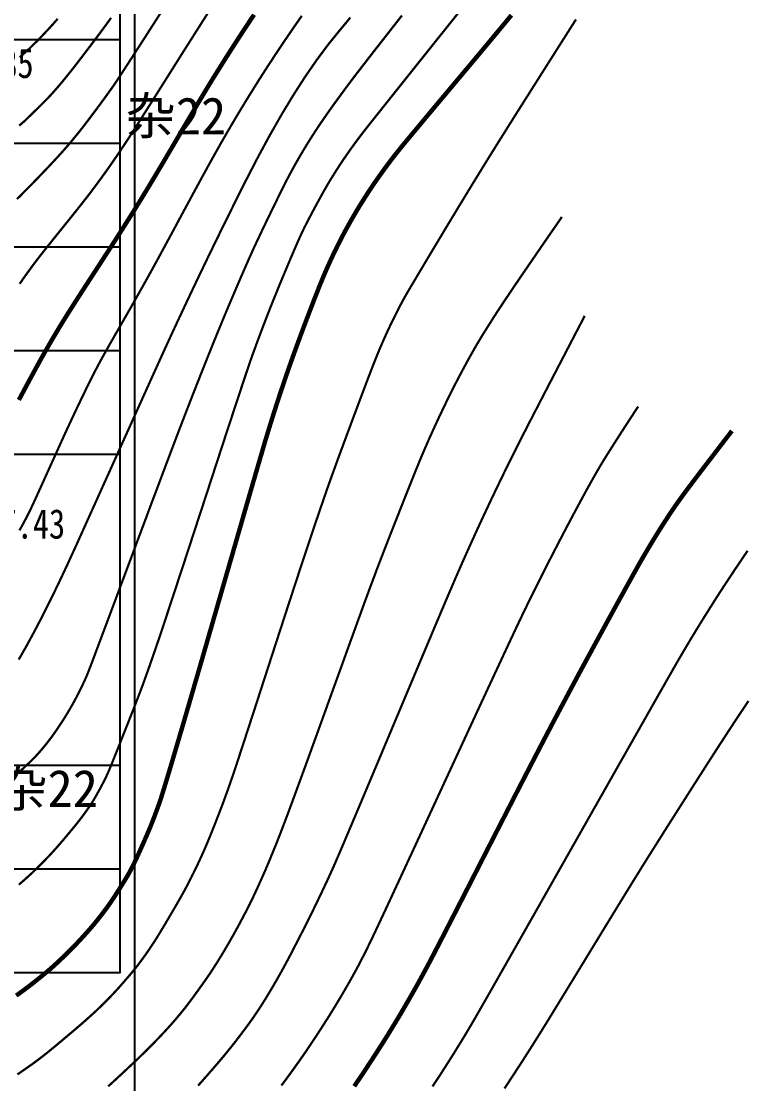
# Model space of a CAD drawing. Extents: x 36524600 to 36525730, y 2746759 to 2747713.
# Drawn here: x 36525143.42 to 36525167.87, y 2747260.48 to 2747296.35 of the extents above; entities that cross this region are included whole.
import ezdxf
from ezdxf.enums import TextEntityAlignment as Align

# ---------------------------------------------------------------- set-up
doc = ezdxf.new("R2010")
doc.units = 0
doc.header["$LTSCALE"] = 1000
doc.header["$MEASUREMENT"] = 0
for name, color, linetype in [('DGX', 251, 'Continuous'), ('DMTZ', 3, 'Continuous'), ('GCD', 252, 'Continuous'), ('PUB_TAB', 7, 'Continuous'), ('ZBTZ', 3, 'Continuous')]:
    doc.layers.add(name, color=color, linetype=linetype)
doc.styles.add('宋体', font='')
doc.styles.add('正等线体', font='宋体.shx', dxfattribs={"bigfont": '@@gbcbig.shx'})
doc.styles.get('宋体').set_extended_font_data('SimSun')
doc.linetypes.add('10421', pattern='A,2,[150,AAA.SHX,S=0.5,R=0,X=0,Y=0.5],1e-11', length=2)
doc.linetypes.add('1161', pattern='A,0,[149,AAA.SHX,S=0.15,R=0,X=0,Y=0],-1.6', length=1.6)

# ---------------------------------------------------------------- blocks, each defined once
blk = doc.blocks.new('gc200')
h = blk.add_hatch(color=256)
edge = h.paths.add_edge_path()
edge.add_arc((0, 0), 0.25, 0, 360)
blk.add_circle((0, 0), 0.25)
blk = doc.blocks.new('dxt')
at = {"color": 253, "elevation": 205.975}
blk.add_lwpolyline([(36524871.752, 2747471.477), (36525147.251, 2747471.477), (36525147.251, 2747245.683), (36524871.752, 2747245.683)], close=True, dxfattribs=at)
at = {"layer": 'DGX', "color": 253, "linetype": 'Continuous', "flags": 128}
for points, const_width in [([(36525159.729, 2747260.318), (36525159.835, 2747260.478), (36525159.94, 2747260.638), (36525160.045, 2747260.798), (36525160.15, 2747260.959), (36525160.255, 2747261.12), (36525160.359, 2747261.281), (36525160.462, 2747261.443), (36525160.565, 2747261.605), (36525160.668, 2747261.767), (36525160.77, 2747261.929), (36525160.872, 2747262.092), (36525160.974, 2747262.255), (36525161.088, 2747262.439), (36525161.227, 2747262.664), (36525161.391, 2747262.932), (36525161.58, 2747263.241), (36525161.795, 2747263.592), (36525162.035, 2747263.985), (36525162.3, 2747264.419), (36525162.59, 2747264.896), (36525162.882, 2747265.374), (36525163.152, 2747265.817), (36525163.4, 2747266.223), (36525163.626, 2747266.592), (36525163.83, 2747266.925), (36525164.012, 2747267.221), (36525164.173, 2747267.481), (36525164.311, 2747267.705), (36525164.447, 2747267.922), (36525164.599, 2747268.166), (36525164.768, 2747268.434), (36525164.953, 2747268.728), (36525165.154, 2747269.047), (36525165.372, 2747269.391), (36525165.607, 2747269.761), (36525165.858, 2747270.156), (36525166.109, 2747270.55), (36525166.345, 2747270.919), (36525166.564, 2747271.263), (36525166.768, 2747271.58), (36525166.956, 2747271.872), (36525167.129, 2747272.138), (36525167.285, 2747272.379), (36525167.425, 2747272.593), (36525167.558, 2747272.795), (36525167.691, 2747272.996), (36525167.825, 2747273.198), (36525167.959, 2747273.399)], 0.075), ([(36525167.932, 2747278.472), (36525167.86, 2747278.366), (36525167.787, 2747278.26), (36525167.715, 2747278.153), (36525167.644, 2747278.047), (36525167.572, 2747277.94), (36525167.501, 2747277.834), (36525167.43, 2747277.727), (36525167.359, 2747277.62), (36525167.288, 2747277.513), (36525167.217, 2747277.406), (36525167.147, 2747277.298), (36525167.077, 2747277.191), (36525167.007, 2747277.083), (36525166.938, 2747276.975), (36525166.868, 2747276.867), (36525166.799, 2747276.759), (36525166.731, 2747276.65), (36525166.662, 2747276.542), (36525166.594, 2747276.433), (36525166.526, 2747276.324), (36525166.458, 2747276.216), (36525166.39, 2747276.106), (36525166.323, 2747275.997), (36525166.256, 2747275.888), (36525166.189, 2747275.778), (36525166.122, 2747275.668), (36525166.056, 2747275.559), (36525165.99, 2747275.449), (36525165.924, 2747275.338), (36525165.858, 2747275.228), (36525165.793, 2747275.118), (36525165.728, 2747275.007), (36525165.663, 2747274.896), (36525165.598, 2747274.785), (36525165.534, 2747274.674), (36525165.425, 2747274.483), (36525165.225, 2747274.132), (36525164.934, 2747273.621), (36525164.554, 2747272.949), (36525164.083, 2747272.118), (36525163.521, 2747271.127), (36525162.869, 2747269.975), (36525162.127, 2747268.664), (36525161.383, 2747267.35), (36525160.727, 2747266.193), (36525160.159, 2747265.191), (36525159.679, 2747264.345), (36525159.287, 2747263.654), (36525158.982, 2747263.12), (36525158.765, 2747262.742), (36525158.636, 2747262.519), (36525158.551, 2747262.374), (36525158.465, 2747262.23), (36525158.379, 2747262.086), (36525158.292, 2747261.943), (36525158.204, 2747261.799), (36525158.116, 2747261.657), (36525158.028, 2747261.514), (36525157.938, 2747261.372), (36525157.851, 2747261.234), (36525157.77, 2747261.106), (36525157.694, 2747260.987), (36525157.623, 2747260.876), (36525157.558, 2747260.775), (36525157.498, 2747260.682), (36525157.443, 2747260.599), (36525157.394, 2747260.525), (36525157.348, 2747260.455), (36525157.301, 2747260.385)], 0.075), ([(36525154.66, 2747260.391), (36525154.747, 2747260.518), (36525154.836, 2747260.651), (36525154.929, 2747260.79), (36525155.025, 2747260.934), (36525155.124, 2747261.084), (36525155.225, 2747261.239), (36525155.327, 2747261.395), (36525155.426, 2747261.548), (36525155.522, 2747261.698), (36525155.616, 2747261.845), (36525155.706, 2747261.988), (36525155.794, 2747262.129), (36525155.879, 2747262.267), (36525155.961, 2747262.401), (36525156.042, 2747262.534), (36525156.122, 2747262.667), (36525156.202, 2747262.801), (36525156.281, 2747262.935), (36525156.359, 2747263.069), (36525156.437, 2747263.204), (36525156.515, 2747263.338), (36525156.592, 2747263.473), (36525156.669, 2747263.609), (36525156.745, 2747263.744), (36525156.821, 2747263.88), (36525156.896, 2747264.017), (36525156.97, 2747264.153), (36525157.044, 2747264.29), (36525157.118, 2747264.427), (36525157.191, 2747264.564), (36525157.281, 2747264.736), (36525157.407, 2747264.978), (36525157.568, 2747265.289), (36525157.763, 2747265.669), (36525157.994, 2747266.118), (36525158.26, 2747266.637), (36525158.561, 2747267.225), (36525158.897, 2747267.883), (36525159.239, 2747268.552), (36525159.558, 2747269.175), (36525159.854, 2747269.751), (36525160.126, 2747270.282), (36525160.375, 2747270.766), (36525160.601, 2747271.203), (36525160.804, 2747271.595), (36525160.983, 2747271.94), (36525161.151, 2747272.262), (36525161.319, 2747272.583), (36525161.488, 2747272.904), (36525161.658, 2747273.225), (36525161.829, 2747273.546), (36525162, 2747273.866), (36525162.171, 2747274.186), (36525162.343, 2747274.506), (36525162.514, 2747274.822), (36525162.682, 2747275.131), (36525162.846, 2747275.433), (36525163.007, 2747275.729), (36525163.165, 2747276.018), (36525163.319, 2747276.299), (36525163.47, 2747276.575), (36525163.618, 2747276.843), (36525163.757, 2747277.095), (36525163.881, 2747277.32), (36525163.991, 2747277.518), (36525164.086, 2747277.69), (36525164.167, 2747277.836), (36525164.233, 2747277.954), (36525164.285, 2747278.047), (36525164.323, 2747278.112), (36525164.355, 2747278.168), (36525164.391, 2747278.23), (36525164.431, 2747278.299), (36525164.475, 2747278.374), (36525164.523, 2747278.455), (36525164.575, 2747278.543), (36525164.632, 2747278.637), (36525164.692, 2747278.738), (36525164.754, 2747278.841), (36525164.817, 2747278.945), (36525164.881, 2747279.048), (36525164.944, 2747279.15), (36525165.009, 2747279.253), (36525165.074, 2747279.355), (36525165.139, 2747279.457), (36525165.205, 2747279.558), (36525165.271, 2747279.659), (36525165.338, 2747279.76), (36525165.406, 2747279.86), (36525165.474, 2747279.96), (36525165.543, 2747280.059), (36525165.613, 2747280.158), (36525165.683, 2747280.256), (36525165.754, 2747280.354), (36525165.842, 2747280.473), (36525165.964, 2747280.636), (36525166.119, 2747280.842), (36525166.308, 2747281.091), (36525166.531, 2747281.383), (36525166.788, 2747281.718), (36525167.078, 2747282.097), (36525167.402, 2747282.518)], 0.15), ([(36525164.239, 2747283.342), (36525164.01, 2747282.991), (36525163.801, 2747282.67), (36525163.614, 2747282.379), (36525163.447, 2747282.118), (36525163.3, 2747281.887), (36525163.174, 2747281.687), (36525163.069, 2747281.516), (36525162.984, 2747281.376), (36525162.908, 2747281.247), (36525162.828, 2747281.109), (36525162.745, 2747280.963), (36525162.658, 2747280.809), (36525162.567, 2747280.646), (36525162.473, 2747280.475), (36525162.375, 2747280.296), (36525162.274, 2747280.108), (36525162.169, 2747279.912), (36525162.06, 2747279.708), (36525161.947, 2747279.496), (36525161.831, 2747279.275), (36525161.711, 2747279.046), (36525161.587, 2747278.808), (36525161.46, 2747278.562), (36525161.329, 2747278.308), (36525161.196, 2747278.05), (36525161.065, 2747277.791), (36525160.934, 2747277.531), (36525160.804, 2747277.271), (36525160.675, 2747277.011), (36525160.547, 2747276.75), (36525160.42, 2747276.488), (36525160.294, 2747276.227), (36525160.143, 2747275.908), (36525159.939, 2747275.474), (36525159.684, 2747274.927), (36525159.376, 2747274.265), (36525159.016, 2747273.49), (36525158.604, 2747272.6), (36525158.14, 2747271.596), (36525157.623, 2747270.478), (36525157.111, 2747269.368), (36525156.658, 2747268.388), (36525156.264, 2747267.538), (36525155.93, 2747266.817), (36525155.656, 2747266.227), (36525155.44, 2747265.766), (36525155.285, 2747265.436), (36525155.188, 2747265.235), (36525155.124, 2747265.104), (36525155.063, 2747264.981), (36525155.006, 2747264.867), (36525154.953, 2747264.762), (36525154.903, 2747264.665), (36525154.858, 2747264.577), (36525154.817, 2747264.497), (36525154.779, 2747264.426), (36525154.743, 2747264.36), (36525154.707, 2747264.293), (36525154.671, 2747264.227), (36525154.634, 2747264.161), (36525154.598, 2747264.094), (36525154.561, 2747264.028), (36525154.524, 2747263.963), (36525154.487, 2747263.897), (36525154.449, 2747263.831), (36525154.412, 2747263.766), (36525154.374, 2747263.7), (36525154.336, 2747263.635), (36525154.298, 2747263.569), (36525154.26, 2747263.504), (36525154.221, 2747263.439), (36525154.183, 2747263.374), (36525154.144, 2747263.309), (36525154.105, 2747263.244), (36525154.066, 2747263.179), (36525154.027, 2747263.115), (36525153.988, 2747263.05), (36525153.948, 2747262.986), (36525153.909, 2747262.921), (36525153.869, 2747262.857), (36525153.827, 2747262.789), (36525153.779, 2747262.712), (36525153.726, 2747262.628), (36525153.667, 2747262.537), (36525153.603, 2747262.437), (36525153.534, 2747262.329), (36525153.459, 2747262.214), (36525153.378, 2747262.09), (36525153.295, 2747261.963), (36525153.211, 2747261.837), (36525153.126, 2747261.711), (36525153.041, 2747261.585), (36525152.955, 2747261.46), (36525152.868, 2747261.335), (36525152.781, 2747261.211), (36525152.693, 2747261.087), (36525152.607, 2747260.967), (36525152.527, 2747260.856), (36525152.451, 2747260.752), (36525152.381, 2747260.656), (36525152.317, 2747260.569), (36525152.257, 2747260.489), (36525152.202, 2747260.417)], 0.075), ([(36525149.391, 2747260.414), (36525149.46, 2747260.49), (36525149.53, 2747260.568), (36525149.602, 2747260.65), (36525149.677, 2747260.735), (36525149.754, 2747260.823), (36525149.834, 2747260.915), (36525149.916, 2747261.01), (36525150.001, 2747261.109), (36525150.089, 2747261.211), (36525150.177, 2747261.315), (36525150.265, 2747261.42), (36525150.352, 2747261.525), (36525150.438, 2747261.632), (36525150.523, 2747261.738), (36525150.608, 2747261.845), (36525150.692, 2747261.953), (36525150.775, 2747262.062), (36525150.855, 2747262.167), (36525150.929, 2747262.266), (36525150.998, 2747262.358), (36525151.061, 2747262.444), (36525151.119, 2747262.523), (36525151.171, 2747262.596), (36525151.218, 2747262.662), (36525151.26, 2747262.722), (36525151.298, 2747262.778), (36525151.336, 2747262.835), (36525151.374, 2747262.892), (36525151.412, 2747262.948), (36525151.45, 2747263.005), (36525151.487, 2747263.063), (36525151.525, 2747263.12), (36525151.562, 2747263.177), (36525151.6, 2747263.239), (36525151.643, 2747263.307), (36525151.69, 2747263.384), (36525151.741, 2747263.468), (36525151.796, 2747263.559), (36525151.855, 2747263.658), (36525151.918, 2747263.765), (36525151.984, 2747263.879), (36525152.054, 2747264), (36525152.125, 2747264.125), (36525152.197, 2747264.254), (36525152.271, 2747264.388), (36525152.346, 2747264.527), (36525152.423, 2747264.67), (36525152.501, 2747264.818), (36525152.58, 2747264.97), (36525152.658, 2747265.122), (36525152.733, 2747265.268), (36525152.805, 2747265.408), (36525152.874, 2747265.542), (36525152.939, 2747265.671), (36525153.001, 2747265.794), (36525153.06, 2747265.911), (36525153.116, 2747266.022), (36525153.17, 2747266.131), (36525153.224, 2747266.24), (36525153.277, 2747266.348), (36525153.33, 2747266.457), (36525153.383, 2747266.566), (36525153.436, 2747266.676), (36525153.488, 2747266.785), (36525153.541, 2747266.894), (36525153.592, 2747267.004), (36525153.644, 2747267.114), (36525153.695, 2747267.223), (36525153.747, 2747267.333), (36525153.797, 2747267.443), (36525153.848, 2747267.553), (36525153.898, 2747267.664), (36525153.948, 2747267.774), (36525154.022, 2747267.942), (36525154.144, 2747268.225), (36525154.314, 2747268.624), (36525154.531, 2747269.137), (36525154.797, 2747269.766), (36525155.11, 2747270.51), (36525155.471, 2747271.369), (36525155.88, 2747272.343), (36525156.292, 2747273.324), (36525156.661, 2747274.202), (36525156.987, 2747274.977), (36525157.271, 2747275.65), (36525157.511, 2747276.221), (36525157.709, 2747276.688), (36525157.864, 2747277.053), (36525157.977, 2747277.316), (36525158.068, 2747277.527), (36525158.16, 2747277.738), (36525158.252, 2747277.949), (36525158.345, 2747278.159), (36525158.439, 2747278.37), (36525158.533, 2747278.58), (36525158.628, 2747278.789), (36525158.723, 2747278.999), (36525158.818, 2747279.208), (36525158.915, 2747279.417), (36525159.011, 2747279.626), (36525159.109, 2747279.834), (36525159.207, 2747280.043), (36525159.305, 2747280.251), (36525159.404, 2747280.458), (36525159.504, 2747280.666), (36525159.604, 2747280.873), (36525159.704, 2747281.08), (36525159.806, 2747281.287), (36525159.907, 2747281.493), (36525160.01, 2747281.699), (36525160.112, 2747281.905), (36525160.216, 2747282.111), (36525160.319, 2747282.316), (36525160.444, 2747282.559), (36525160.608, 2747282.879), (36525160.813, 2747283.276), (36525161.057, 2747283.748), (36525161.342, 2747284.298), (36525161.667, 2747284.923), (36525162.032, 2747285.626), (36525162.437, 2747286.404)], 0.075), ([(36525161.666, 2747289.744), (36525161.258, 2747289.153), (36525160.888, 2747288.615), (36525160.557, 2747288.132), (36525160.264, 2747287.704), (36525160.01, 2747287.329), (36525159.795, 2747287.009), (36525159.618, 2747286.743), (36525159.48, 2747286.532), (36525159.365, 2747286.353), (36525159.258, 2747286.185), (36525159.159, 2747286.029), (36525159.068, 2747285.884), (36525158.985, 2747285.75), (36525158.91, 2747285.627), (36525158.843, 2747285.515), (36525158.784, 2747285.415), (36525158.729, 2747285.32), (36525158.675, 2747285.224), (36525158.621, 2747285.129), (36525158.567, 2747285.033), (36525158.514, 2747284.937), (36525158.461, 2747284.841), (36525158.409, 2747284.745), (36525158.357, 2747284.648), (36525158.305, 2747284.552), (36525158.254, 2747284.455), (36525158.202, 2747284.358), (36525158.152, 2747284.26), (36525158.101, 2747284.163), (36525158.051, 2747284.065), (36525158.002, 2747283.967), (36525157.952, 2747283.869), (36525157.903, 2747283.771), (36525157.854, 2747283.673), (36525157.806, 2747283.574), (36525157.757, 2747283.476), (36525157.71, 2747283.377), (36525157.662, 2747283.278), (36525157.615, 2747283.179), (36525157.567, 2747283.08), (36525157.521, 2747282.981), (36525157.474, 2747282.881), (36525157.428, 2747282.782), (36525157.382, 2747282.682), (36525157.337, 2747282.582), (36525157.291, 2747282.482), (36525157.246, 2747282.382), (36525157.201, 2747282.282), (36525157.157, 2747282.182), (36525157.113, 2747282.081), (36525157.069, 2747281.98), (36525157.026, 2747281.88), (36525156.982, 2747281.779), (36525156.939, 2747281.678), (36525156.897, 2747281.577), (36525156.854, 2747281.475), (36525156.807, 2747281.359), (36525156.747, 2747281.213), (36525156.677, 2747281.038), (36525156.595, 2747280.833), (36525156.501, 2747280.599), (36525156.396, 2747280.335), (36525156.28, 2747280.041), (36525156.153, 2747279.718), (36525156.024, 2747279.392), (36525155.906, 2747279.092), (36525155.799, 2747278.817), (36525155.701, 2747278.567), (36525155.614, 2747278.342), (36525155.537, 2747278.143), (36525155.471, 2747277.969), (36525155.414, 2747277.82), (36525155.363, 2747277.683), (36525155.312, 2747277.547), (36525155.261, 2747277.41), (36525155.21, 2747277.273), (36525155.159, 2747277.137), (36525155.109, 2747277), (36525155.059, 2747276.863), (36525155.008, 2747276.726), (36525154.943, 2747276.547), (36525154.847, 2747276.281), (36525154.72, 2747275.93), (36525154.562, 2747275.494), (36525154.373, 2747274.972), (36525154.154, 2747274.364), (36525153.903, 2747273.671), (36525153.622, 2747272.892), (36525153.339, 2747272.108), (36525153.083, 2747271.401), (36525152.853, 2747270.771), (36525152.65, 2747270.218), (36525152.474, 2747269.741), (36525152.324, 2747269.34), (36525152.201, 2747269.017), (36525152.105, 2747268.77), (36525152.024, 2747268.566), (36525151.946, 2747268.374), (36525151.871, 2747268.192), (36525151.801, 2747268.02), (36525151.733, 2747267.86), (36525151.67, 2747267.71), (36525151.609, 2747267.57), (36525151.552, 2747267.442), (36525151.499, 2747267.323), (36525151.448, 2747267.211), (36525151.401, 2747267.107), (36525151.357, 2747267.012), (36525151.317, 2747266.924), (36525151.279, 2747266.843), (36525151.245, 2747266.771), (36525151.213, 2747266.706), (36525151.184, 2747266.646), (36525151.154, 2747266.585), (36525151.124, 2747266.525), (36525151.093, 2747266.465), (36525151.063, 2747266.404), (36525151.032, 2747266.344), (36525151.002, 2747266.284), (36525150.971, 2747266.224), (36525150.94, 2747266.164), (36525150.908, 2747266.104), (36525150.877, 2747266.045), (36525150.845, 2747265.985), (36525150.814, 2747265.925), (36525150.782, 2747265.866), (36525150.75, 2747265.807), (36525150.717, 2747265.747), (36525150.685, 2747265.688), (36525150.652, 2747265.629), (36525150.62, 2747265.57), (36525150.587, 2747265.511), (36525150.554, 2747265.452), (36525150.52, 2747265.393), (36525150.487, 2747265.335), (36525150.453, 2747265.276), (36525150.42, 2747265.218), (36525150.386, 2747265.159), (36525150.352, 2747265.101), (36525150.317, 2747265.042), (36525150.283, 2747264.984), (36525150.248, 2747264.926), (36525150.213, 2747264.867), (36525150.178, 2747264.809), (36525150.143, 2747264.751), (36525150.107, 2747264.693), (36525150.071, 2747264.635), (36525150.036, 2747264.577), (36525150, 2747264.52), (36525149.963, 2747264.463), (36525149.927, 2747264.405), (36525149.89, 2747264.348), (36525149.851, 2747264.288), (36525149.807, 2747264.221), (36525149.757, 2747264.148), (36525149.702, 2747264.068), (36525149.641, 2747263.981), (36525149.575, 2747263.887), (36525149.504, 2747263.787), (36525149.428, 2747263.681), (36525149.351, 2747263.574), (36525149.279, 2747263.475), (36525149.212, 2747263.382), (36525149.149, 2747263.297), (36525149.09, 2747263.219), (36525149.037, 2747263.148), (36525148.987, 2747263.084), (36525148.943, 2747263.027), (36525148.9, 2747262.974), (36525148.857, 2747262.921), (36525148.814, 2747262.869), (36525148.771, 2747262.816), (36525148.728, 2747262.764), (36525148.684, 2747262.712), (36525148.64, 2747262.66), (36525148.596, 2747262.608), (36525148.549, 2747262.553), (36525148.496, 2747262.493), (36525148.436, 2747262.427), (36525148.371, 2747262.354), (36525148.299, 2747262.276), (36525148.221, 2747262.192), (36525148.137, 2747262.102), (36525148.047, 2747262.007), (36525147.95, 2747261.906), (36525147.847, 2747261.8), (36525147.738, 2747261.69), (36525147.622, 2747261.574), (36525147.499, 2747261.455), (36525147.37, 2747261.33), (36525147.234, 2747261.201), (36525147.092, 2747261.068), (36525146.953, 2747260.937), (36525146.825, 2747260.818), (36525146.708, 2747260.71), (36525146.604, 2747260.613), (36525146.511, 2747260.527), (36525146.429, 2747260.452), (36525146.359, 2747260.389)], 0.075), ([(36525143.254, 2747263.452), (36525143.368, 2747263.533), (36525143.48, 2747263.615), (36525143.591, 2747263.697), (36525143.7, 2747263.78), (36525143.807, 2747263.863), (36525143.912, 2747263.946), (36525144.013, 2747264.028), (36525144.108, 2747264.104), (36525144.195, 2747264.176), (36525144.275, 2747264.242), (36525144.349, 2747264.304), (36525144.416, 2747264.362), (36525144.475, 2747264.414), (36525144.528, 2747264.462), (36525144.579, 2747264.508), (36525144.63, 2747264.555), (36525144.683, 2747264.605), (36525144.737, 2747264.656), (36525144.793, 2747264.709), (36525144.85, 2747264.764), (36525144.909, 2747264.82), (36525144.968, 2747264.878), (36525145.029, 2747264.938), (36525145.091, 2747265), (36525145.154, 2747265.063), (36525145.217, 2747265.128), (36525145.281, 2747265.195), (36525145.346, 2747265.264), (36525145.412, 2747265.335), (36525145.478, 2747265.407), (36525145.544, 2747265.479), (36525145.606, 2747265.548), (36525145.666, 2747265.615), (36525145.722, 2747265.679), (36525145.776, 2747265.741), (36525145.826, 2747265.8), (36525145.874, 2747265.857), (36525145.918, 2747265.911), (36525145.962, 2747265.964), (36525146.006, 2747266.019), (36525146.05, 2747266.076), (36525146.096, 2747266.134), (36525146.142, 2747266.193), (36525146.188, 2747266.254), (36525146.236, 2747266.317), (36525146.283, 2747266.381), (36525146.333, 2747266.448), (36525146.384, 2747266.52), (36525146.437, 2747266.596), (36525146.493, 2747266.678), (36525146.55, 2747266.764), (36525146.609, 2747266.854), (36525146.671, 2747266.95), (36525146.734, 2747267.05), (36525146.796, 2747267.148), (36525146.851, 2747267.238), (36525146.902, 2747267.32), (36525146.946, 2747267.393), (36525146.985, 2747267.458), (36525147.019, 2747267.514), (36525147.046, 2747267.562), (36525147.068, 2747267.602), (36525147.088, 2747267.638), (36525147.107, 2747267.673), (36525147.125, 2747267.709), (36525147.144, 2747267.745), (36525147.163, 2747267.781), (36525147.181, 2747267.817), (36525147.199, 2747267.853), (36525147.218, 2747267.889), (36525147.237, 2747267.929), (36525147.26, 2747267.976), (36525147.286, 2747268.032), (36525147.316, 2747268.095), (36525147.349, 2747268.167), (36525147.385, 2747268.246), (36525147.424, 2747268.332), (36525147.466, 2747268.427), (36525147.509, 2747268.524), (36525147.551, 2747268.616), (36525147.59, 2747268.705), (36525147.627, 2747268.791), (36525147.663, 2747268.872), (36525147.696, 2747268.95), (36525147.728, 2747269.024), (36525147.757, 2747269.094), (36525147.788, 2747269.167), (36525147.82, 2747269.248), (36525147.856, 2747269.339), (36525147.894, 2747269.438), (36525147.935, 2747269.546), (36525147.979, 2747269.663), (36525148.025, 2747269.789), (36525148.074, 2747269.924), (36525148.147, 2747270.142), (36525148.263, 2747270.517), (36525148.424, 2747271.049), (36525148.628, 2747271.737), (36525148.877, 2747272.583), (36525149.169, 2747273.586), (36525149.506, 2747274.746), (36525149.886, 2747276.063), (36525150.266, 2747277.38), (36525150.602, 2747278.541), (36525150.892, 2747279.547), (36525151.138, 2747280.397), (36525151.339, 2747281.09), (36525151.496, 2747281.628), (36525151.607, 2747282.011), (36525151.674, 2747282.237), (36525151.719, 2747282.385), (36525151.764, 2747282.533), (36525151.809, 2747282.681), (36525151.855, 2747282.829), (36525151.901, 2747282.977), (36525151.948, 2747283.124), (36525151.995, 2747283.272), (36525152.042, 2747283.419), (36525152.09, 2747283.566), (36525152.138, 2747283.714), (36525152.187, 2747283.861), (36525152.236, 2747284.007), (36525152.285, 2747284.154), (36525152.335, 2747284.301), (36525152.386, 2747284.447), (36525152.436, 2747284.593), (36525152.487, 2747284.739), (36525152.539, 2747284.885), (36525152.591, 2747285.031), (36525152.643, 2747285.177), (36525152.696, 2747285.323), (36525152.749, 2747285.468), (36525152.802, 2747285.613), (36525152.856, 2747285.758), (36525152.909, 2747285.902), (36525152.962, 2747286.041), (36525153.013, 2747286.177), (36525153.062, 2747286.309), (36525153.111, 2747286.437), (36525153.158, 2747286.562), (36525153.205, 2747286.683), (36525153.25, 2747286.8), (36525153.293, 2747286.913), (36525153.336, 2747287.023), (36525153.378, 2747287.129), (36525153.418, 2747287.231), (36525153.457, 2747287.33), (36525153.495, 2747287.425), (36525153.532, 2747287.517), (36525153.568, 2747287.605), (36525153.604, 2747287.69), (36525153.64, 2747287.776), (36525153.676, 2747287.862), (36525153.713, 2747287.947), (36525153.75, 2747288.032), (36525153.788, 2747288.117), (36525153.826, 2747288.202), (36525153.865, 2747288.286), (36525153.904, 2747288.371), (36525153.943, 2747288.455), (36525153.983, 2747288.539), (36525154.024, 2747288.622), (36525154.065, 2747288.706), (36525154.106, 2747288.789), (36525154.148, 2747288.872), (36525154.19, 2747288.955), (36525154.233, 2747289.037), (36525154.276, 2747289.12), (36525154.319, 2747289.202), (36525154.363, 2747289.283), (36525154.408, 2747289.365), (36525154.452, 2747289.446), (36525154.498, 2747289.528), (36525154.543, 2747289.609), (36525154.589, 2747289.689), (36525154.636, 2747289.77), (36525154.683, 2747289.85), (36525154.73, 2747289.93), (36525154.778, 2747290.01), (36525154.826, 2747290.089), (36525154.875, 2747290.168), (36525154.924, 2747290.247), (36525154.973, 2747290.326), (36525155.023, 2747290.404), (36525155.074, 2747290.483), (36525155.124, 2747290.561), (36525155.175, 2747290.638), (36525155.227, 2747290.716), (36525155.278, 2747290.793), (36525155.33, 2747290.87), (36525155.383, 2747290.946), (36525155.436, 2747291.023), (36525155.489, 2747291.099), (36525155.543, 2747291.175), (36525155.597, 2747291.25), (36525155.652, 2747291.326), (36525155.706, 2747291.401), (36525155.762, 2747291.476), (36525155.817, 2747291.55), (36525155.873, 2747291.624), (36525155.93, 2747291.698), (36525155.986, 2747291.772), (36525156.043, 2747291.845), (36525156.101, 2747291.918), (36525156.159, 2747291.991), (36525156.217, 2747292.064), (36525156.298, 2747292.163), (36525156.424, 2747292.316), (36525156.596, 2747292.522), (36525156.813, 2747292.783), (36525157.075, 2747293.096), (36525157.382, 2747293.464), (36525157.735, 2747293.885), (36525158.133, 2747294.36), (36525158.535, 2747294.839), (36525158.898, 2747295.273), (36525159.222, 2747295.662), (36525159.507, 2747296.005), (36525159.754, 2747296.303), (36525159.962, 2747296.555)], 0.15), ([(36525143.295, 2747260.791), (36525143.4, 2747260.863), (36525143.499, 2747260.931), (36525143.591, 2747260.995), (36525143.676, 2747261.054), (36525143.753, 2747261.109), (36525143.824, 2747261.159), (36525143.887, 2747261.206), (36525143.943, 2747261.248), (36525143.996, 2747261.287), (36525144.049, 2747261.328), (36525144.101, 2747261.368), (36525144.153, 2747261.408), (36525144.205, 2747261.449), (36525144.257, 2747261.49), (36525144.309, 2747261.531), (36525144.36, 2747261.573), (36525144.418, 2747261.62), (36525144.488, 2747261.677), (36525144.571, 2747261.746), (36525144.666, 2747261.825), (36525144.774, 2747261.915), (36525144.894, 2747262.016), (36525145.026, 2747262.128), (36525145.171, 2747262.25), (36525145.319, 2747262.376), (36525145.46, 2747262.497), (36525145.593, 2747262.614), (36525145.719, 2747262.727), (36525145.838, 2747262.834), (36525145.95, 2747262.938), (36525146.055, 2747263.037), (36525146.153, 2747263.131), (36525146.246, 2747263.224), (36525146.339, 2747263.318), (36525146.431, 2747263.412), (36525146.521, 2747263.508), (36525146.611, 2747263.604), (36525146.7, 2747263.702), (36525146.787, 2747263.8), (36525146.874, 2747263.899), (36525146.957, 2747263.996), (36525147.035, 2747264.086), (36525147.107, 2747264.171), (36525147.173, 2747264.25), (36525147.233, 2747264.323), (36525147.287, 2747264.391), (36525147.336, 2747264.452), (36525147.378, 2747264.507), (36525147.418, 2747264.56), (36525147.457, 2747264.613), (36525147.497, 2747264.666), (36525147.535, 2747264.719), (36525147.574, 2747264.772), (36525147.612, 2747264.826), (36525147.65, 2747264.88), (36525147.688, 2747264.934), (36525147.725, 2747264.988), (36525147.762, 2747265.043), (36525147.799, 2747265.097), (36525147.835, 2747265.152), (36525147.872, 2747265.207), (36525147.907, 2747265.262), (36525147.943, 2747265.318), (36525147.978, 2747265.373), (36525148.017, 2747265.435), (36525148.062, 2747265.509), (36525148.114, 2747265.594), (36525148.172, 2747265.691), (36525148.237, 2747265.8), (36525148.309, 2747265.921), (36525148.387, 2747266.053), (36525148.472, 2747266.198), (36525148.558, 2747266.344), (36525148.637, 2747266.481), (36525148.711, 2747266.608), (36525148.779, 2747266.727), (36525148.841, 2747266.837), (36525148.897, 2747266.938), (36525148.947, 2747267.03), (36525148.991, 2747267.112), (36525149.032, 2747267.191), (36525149.073, 2747267.269), (36525149.113, 2747267.348), (36525149.154, 2747267.427), (36525149.193, 2747267.506), (36525149.233, 2747267.585), (36525149.272, 2747267.665), (36525149.31, 2747267.744), (36525149.349, 2747267.824), (36525149.387, 2747267.904), (36525149.424, 2747267.984), (36525149.461, 2747268.064), (36525149.498, 2747268.145), (36525149.535, 2747268.225), (36525149.571, 2747268.306), (36525149.607, 2747268.387), (36525149.644, 2747268.473), (36525149.685, 2747268.57), (36525149.73, 2747268.677), (36525149.778, 2747268.795), (36525149.83, 2747268.923), (36525149.886, 2747269.062), (36525149.945, 2747269.211), (36525150.008, 2747269.371), (36525150.073, 2747269.536), (36525150.136, 2747269.701), (36525150.199, 2747269.867), (36525150.261, 2747270.033), (36525150.322, 2747270.2), (36525150.382, 2747270.366), (36525150.441, 2747270.533), (36525150.5, 2747270.701), (36525150.57, 2747270.907), (36525150.665, 2747271.19), (36525150.784, 2747271.551), (36525150.928, 2747271.99), (36525151.096, 2747272.506), (36525151.289, 2747273.099), (36525151.506, 2747273.77), (36525151.748, 2747274.518), (36525151.993, 2747275.275), (36525152.22, 2747275.974), (36525152.428, 2747276.614), (36525152.618, 2747277.195), (36525152.789, 2747277.718), (36525152.942, 2747278.182), (36525153.076, 2747278.587), (36525153.192, 2747278.934), (36525153.295, 2747279.241), (36525153.392, 2747279.528), (36525153.483, 2747279.796), (36525153.568, 2747280.043), (36525153.646, 2747280.27), (36525153.718, 2747280.478), (36525153.783, 2747280.665), (36525153.843, 2747280.833), (36525153.904, 2747281.004), (36525153.975, 2747281.2), (36525154.056, 2747281.423), (36525154.147, 2747281.672), (36525154.249, 2747281.946), (36525154.36, 2747282.247), (36525154.481, 2747282.574), (36525154.613, 2747282.927), (36525154.743, 2747283.276), (36525154.862, 2747283.593), (36525154.968, 2747283.877), (36525155.063, 2747284.128), (36525155.146, 2747284.346), (36525155.217, 2747284.532), (36525155.276, 2747284.684), (36525155.323, 2747284.804), (36525155.363, 2747284.905), (36525155.401, 2747284.999), (36525155.436, 2747285.086), (36525155.469, 2747285.166), (36525155.5, 2747285.241), (36525155.528, 2747285.308), (36525155.554, 2747285.369), (36525155.577, 2747285.424), (36525155.6, 2747285.475), (36525155.622, 2747285.526), (36525155.644, 2747285.577), (36525155.667, 2747285.628), (36525155.69, 2747285.679), (36525155.713, 2747285.73), (36525155.736, 2747285.78), (36525155.759, 2747285.831), (36525155.782, 2747285.882), (36525155.806, 2747285.932), (36525155.829, 2747285.983), (36525155.853, 2747286.033), (36525155.877, 2747286.084), (36525155.901, 2747286.134), (36525155.925, 2747286.184), (36525155.949, 2747286.235), (36525155.973, 2747286.285), (36525155.998, 2747286.335), (36525156.023, 2747286.385), (36525156.048, 2747286.435), (36525156.073, 2747286.484), (36525156.098, 2747286.534), (36525156.123, 2747286.584), (36525156.149, 2747286.633), (36525156.174, 2747286.683), (36525156.2, 2747286.732), (36525156.226, 2747286.782), (36525156.252, 2747286.831), (36525156.279, 2747286.88), (36525156.305, 2747286.929), (36525156.332, 2747286.978), (36525156.358, 2747287.027), (36525156.398, 2747287.097), (36525156.464, 2747287.211), (36525156.557, 2747287.368), (36525156.675, 2747287.568), (36525156.82, 2747287.812), (36525156.99, 2747288.098), (36525157.187, 2747288.428), (36525157.411, 2747288.802), (36525157.643, 2747289.19), (36525157.869, 2747289.566), (36525158.088, 2747289.928), (36525158.3, 2747290.278), (36525158.505, 2747290.616), (36525158.703, 2747290.94), (36525158.894, 2747291.252), (36525159.078, 2747291.551), (36525159.277, 2747291.872), (36525159.512, 2747292.25), (36525159.785, 2747292.685), (36525160.093, 2747293.176), (36525160.439, 2747293.724), (36525160.821, 2747294.328), (36525161.24, 2747294.99), (36525161.695, 2747295.708), (36525162.141, 2747296.411)], 0.075), ([(36525143.345, 2747267.198), (36525143.403, 2747267.248), (36525143.461, 2747267.298), (36525143.519, 2747267.349), (36525143.576, 2747267.4), (36525143.633, 2747267.452), (36525143.69, 2747267.504), (36525143.747, 2747267.556), (36525143.803, 2747267.608), (36525143.859, 2747267.661), (36525143.914, 2747267.714), (36525143.969, 2747267.768), (36525144.024, 2747267.822), (36525144.079, 2747267.876), (36525144.133, 2747267.93), (36525144.187, 2747267.985), (36525144.24, 2747268.04), (36525144.293, 2747268.096), (36525144.346, 2747268.152), (36525144.399, 2747268.208), (36525144.451, 2747268.264), (36525144.503, 2747268.321), (36525144.554, 2747268.378), (36525144.605, 2747268.435), (36525144.658, 2747268.495), (36525144.713, 2747268.558), (36525144.771, 2747268.626), (36525144.832, 2747268.697), (36525144.896, 2747268.772), (36525144.962, 2747268.851), (36525145.032, 2747268.934), (36525145.104, 2747269.021), (36525145.176, 2747269.108), (36525145.245, 2747269.192), (36525145.31, 2747269.273), (36525145.371, 2747269.351), (36525145.428, 2747269.425), (36525145.482, 2747269.496), (36525145.532, 2747269.563), (36525145.578, 2747269.628), (36525145.621, 2747269.688), (36525145.662, 2747269.745), (36525145.699, 2747269.799), (36525145.733, 2747269.848), (36525145.764, 2747269.894), (36525145.791, 2747269.936), (36525145.816, 2747269.975), (36525145.838, 2747270.009), (36525145.86, 2747270.044), (36525145.883, 2747270.083), (36525145.908, 2747270.127), (36525145.936, 2747270.175), (36525145.966, 2747270.227), (36525145.997, 2747270.284), (36525146.031, 2747270.345), (36525146.067, 2747270.41), (36525146.102, 2747270.476), (36525146.135, 2747270.537), (36525146.165, 2747270.595), (36525146.193, 2747270.648), (36525146.219, 2747270.697), (36525146.241, 2747270.742), (36525146.262, 2747270.783), (36525146.279, 2747270.82), (36525146.296, 2747270.855), (36525146.312, 2747270.89), (36525146.328, 2747270.925), (36525146.343, 2747270.96), (36525146.359, 2747270.995), (36525146.375, 2747271.031), (36525146.39, 2747271.066), (36525146.405, 2747271.101), (36525146.426, 2747271.152), (36525146.458, 2747271.231), (36525146.502, 2747271.34), (36525146.558, 2747271.479), (36525146.625, 2747271.647), (36525146.704, 2747271.845), (36525146.794, 2747272.072), (36525146.896, 2747272.328), (36525147, 2747272.59), (36525147.095, 2747272.832), (36525147.183, 2747273.054), (36525147.262, 2747273.257), (36525147.333, 2747273.441), (36525147.397, 2747273.605), (36525147.452, 2747273.749), (36525147.499, 2747273.874), (36525147.544, 2747273.997), (36525147.594, 2747274.134), (36525147.648, 2747274.286), (36525147.707, 2747274.452), (36525147.771, 2747274.634), (36525147.839, 2747274.829), (36525147.912, 2747275.04), (36525147.99, 2747275.265), (36525148.086, 2747275.548), (36525148.213, 2747275.93), (36525148.373, 2747276.412), (36525148.565, 2747276.994), (36525148.789, 2747277.676), (36525149.045, 2747278.457), (36525149.333, 2747279.338), (36525149.654, 2747280.319), (36525149.972, 2747281.294), (36525150.253, 2747282.156), (36525150.499, 2747282.905), (36525150.708, 2747283.542), (36525150.881, 2747284.066), (36525151.018, 2747284.477), (36525151.119, 2747284.775), (36525151.183, 2747284.961), (36525151.23, 2747285.091), (36525151.277, 2747285.22), (36525151.324, 2747285.349), (36525151.371, 2747285.479), (36525151.419, 2747285.608), (36525151.467, 2747285.737), (36525151.515, 2747285.865), (36525151.564, 2747285.994), (36525151.613, 2747286.123), (36525151.662, 2747286.251), (36525151.712, 2747286.38), (36525151.762, 2747286.508), (36525151.812, 2747286.636), (36525151.863, 2747286.764), (36525151.914, 2747286.892), (36525151.965, 2747287.019), (36525152.018, 2747287.15), (36525152.074, 2747287.287), (36525152.132, 2747287.431), (36525152.194, 2747287.581), (36525152.259, 2747287.737), (36525152.327, 2747287.899), (36525152.398, 2747288.068), (36525152.472, 2747288.244), (36525152.545, 2747288.415), (36525152.612, 2747288.574), (36525152.675, 2747288.72), (36525152.733, 2747288.852), (36525152.785, 2747288.972), (36525152.833, 2747289.078), (36525152.875, 2747289.171), (36525152.913, 2747289.251), (36525152.95, 2747289.329), (36525152.993, 2747289.416), (36525153.042, 2747289.511), (36525153.095, 2747289.615), (36525153.154, 2747289.728), (36525153.218, 2747289.85), (36525153.287, 2747289.98), (36525153.362, 2747290.119), (36525153.437, 2747290.258), (36525153.508, 2747290.387), (36525153.574, 2747290.508), (36525153.636, 2747290.619), (36525153.694, 2747290.72), (36525153.747, 2747290.813), (36525153.796, 2747290.896), (36525153.84, 2747290.971), (36525153.883, 2747291.04), (36525153.926, 2747291.109), (36525153.969, 2747291.178), (36525154.012, 2747291.247), (36525154.056, 2747291.316), (36525154.1, 2747291.384), (36525154.144, 2747291.453), (36525154.189, 2747291.521), (36525154.234, 2747291.589), (36525154.279, 2747291.656), (36525154.325, 2747291.724), (36525154.371, 2747291.791), (36525154.417, 2747291.858), (36525154.464, 2747291.925), (36525154.51, 2747291.991), (36525154.558, 2747292.058), (36525154.605, 2747292.124), (36525154.653, 2747292.19), (36525154.701, 2747292.256), (36525154.749, 2747292.321), (36525154.798, 2747292.386), (36525154.847, 2747292.452), (36525154.896, 2747292.516), (36525154.945, 2747292.581), (36525155.019, 2747292.675), (36525155.14, 2747292.83), (36525155.31, 2747293.043), (36525155.527, 2747293.317), (36525155.793, 2747293.65), (36525156.106, 2747294.043), (36525156.467, 2747294.496), (36525156.876, 2747295.009), (36525157.286, 2747295.523), (36525157.651, 2747295.98), (36525157.97, 2747296.379), (36525158.243, 2747296.722)], 0.075), ([(36525143.363, 2747271.005), (36525143.491, 2747271.124), (36525143.601, 2747271.227), (36525143.694, 2747271.315), (36525143.769, 2747271.387), (36525143.827, 2747271.444), (36525143.867, 2747271.485), (36525143.899, 2747271.519), (36525143.93, 2747271.553), (36525143.962, 2747271.587), (36525143.992, 2747271.621), (36525144.023, 2747271.656), (36525144.054, 2747271.691), (36525144.084, 2747271.725), (36525144.114, 2747271.761), (36525144.144, 2747271.796), (36525144.173, 2747271.831), (36525144.203, 2747271.867), (36525144.232, 2747271.903), (36525144.261, 2747271.939), (36525144.289, 2747271.975), (36525144.318, 2747272.012), (36525144.346, 2747272.048), (36525144.372, 2747272.083), (36525144.395, 2747272.113), (36525144.415, 2747272.138), (36525144.431, 2747272.159), (36525144.443, 2747272.175), (36525144.452, 2747272.187), (36525144.458, 2747272.194), (36525144.46, 2747272.197), (36525144.462, 2747272.2), (36525144.467, 2747272.207), (36525144.475, 2747272.219), (36525144.487, 2747272.236), (36525144.502, 2747272.257), (36525144.52, 2747272.283), (36525144.542, 2747272.314), (36525144.567, 2747272.35), (36525144.593, 2747272.387), (36525144.619, 2747272.425), (36525144.645, 2747272.463), (36525144.671, 2747272.501), (36525144.697, 2747272.54), (36525144.722, 2747272.578), (36525144.748, 2747272.616), (36525144.773, 2747272.655), (36525144.798, 2747272.693), (36525144.823, 2747272.732), (36525144.848, 2747272.771), (36525144.872, 2747272.81), (36525144.897, 2747272.849), (36525144.921, 2747272.888), (36525144.945, 2747272.927), (36525144.969, 2747272.967), (36525144.993, 2747273.006), (36525145.016, 2747273.046), (36525145.04, 2747273.085), (36525145.063, 2747273.125), (36525145.086, 2747273.165), (36525145.109, 2747273.205), (36525145.132, 2747273.245), (36525145.155, 2747273.285), (36525145.177, 2747273.325), (36525145.199, 2747273.365), (36525145.221, 2747273.406), (36525145.243, 2747273.446), (36525145.265, 2747273.487), (36525145.287, 2747273.527), (36525145.308, 2747273.568), (36525145.329, 2747273.609), (36525145.35, 2747273.65), (36525145.371, 2747273.691), (36525145.392, 2747273.732), (36525145.412, 2747273.773), (36525145.433, 2747273.815), (36525145.453, 2747273.856), (36525145.473, 2747273.897), (36525145.493, 2747273.939), (36525145.512, 2747273.981), (36525145.532, 2747274.022), (36525145.551, 2747274.064), (36525145.57, 2747274.106), (36525145.589, 2747274.148), (36525145.608, 2747274.19), (36525145.626, 2747274.232), (36525145.645, 2747274.274), (36525145.684, 2747274.374), (36525145.767, 2747274.589), (36525145.891, 2747274.919), (36525146.059, 2747275.365), (36525146.269, 2747275.925), (36525146.522, 2747276.601), (36525146.817, 2747277.392), (36525147.156, 2747278.298), (36525147.5, 2747279.22), (36525147.814, 2747280.06), (36525148.099, 2747280.818), (36525148.353, 2747281.494), (36525148.577, 2747282.087), (36525148.771, 2747282.599), (36525148.936, 2747283.028), (36525149.07, 2747283.374), (36525149.187, 2747283.675), (36525149.301, 2747283.965), (36525149.411, 2747284.245), (36525149.517, 2747284.515), (36525149.62, 2747284.774), (36525149.719, 2747285.023), (36525149.815, 2747285.262), (36525149.907, 2747285.49), (36525149.998, 2747285.714), (36525150.09, 2747285.939), (36525150.183, 2747286.164), (36525150.277, 2747286.391), (36525150.372, 2747286.618), (36525150.468, 2747286.847), (36525150.566, 2747287.076), (36525150.664, 2747287.307), (36525150.76, 2747287.531), (36525150.85, 2747287.74), (36525150.935, 2747287.934), (36525151.013, 2747288.114), (36525151.086, 2747288.279), (36525151.153, 2747288.43), (36525151.214, 2747288.566), (36525151.269, 2747288.688), (36525151.324, 2747288.806), (36525151.384, 2747288.934), (36525151.449, 2747289.071), (36525151.518, 2747289.218), (36525151.592, 2747289.374), (36525151.671, 2747289.538), (36525151.755, 2747289.712), (36525151.844, 2747289.896), (36525151.932, 2747290.077), (36525152.013, 2747290.243), (36525152.088, 2747290.396), (36525152.156, 2747290.534), (36525152.217, 2747290.658), (36525152.272, 2747290.768), (36525152.32, 2747290.864), (36525152.362, 2747290.946), (36525152.4, 2747291.02), (36525152.439, 2747291.095), (36525152.479, 2747291.169), (36525152.518, 2747291.243), (36525152.558, 2747291.317), (36525152.598, 2747291.391), (36525152.639, 2747291.464), (36525152.68, 2747291.537), (36525152.721, 2747291.611), (36525152.762, 2747291.683), (36525152.804, 2747291.756), (36525152.846, 2747291.829), (36525152.889, 2747291.901), (36525152.932, 2747291.973), (36525152.975, 2747292.045), (36525153.019, 2747292.117), (36525153.062, 2747292.189), (36525153.106, 2747292.26), (36525153.151, 2747292.331), (36525153.196, 2747292.402), (36525153.241, 2747292.473), (36525153.286, 2747292.544), (36525153.332, 2747292.614), (36525153.378, 2747292.684), (36525153.424, 2747292.754), (36525153.471, 2747292.824), (36525153.518, 2747292.894), (36525153.565, 2747292.963), (36525153.612, 2747293.033), (36525153.66, 2747293.102), (36525153.708, 2747293.171), (36525153.756, 2747293.24), (36525153.807, 2747293.313), (36525153.865, 2747293.395), (36525153.929, 2747293.484), (36525153.999, 2747293.582), (36525154.077, 2747293.689), (36525154.16, 2747293.803), (36525154.25, 2747293.926), (36525154.346, 2747294.058), (36525154.459, 2747294.209), (36525154.597, 2747294.393), (36525154.762, 2747294.609), (36525154.953, 2747294.856), (36525155.169, 2747295.136), (36525155.412, 2747295.448), (36525155.681, 2747295.792), (36525155.975, 2747296.169), (36525156.268, 2747296.542)], 0.075), ([(36525154.529, 2747296.476), (36525154.157, 2747296.028), (36525153.779, 2747295.561), (36525153.397, 2747295.047), (36525153.009, 2747294.485), (36525152.617, 2747293.875), (36525152.22, 2747293.219), (36525151.818, 2747292.514), (36525151.411, 2747291.762), (36525150.999, 2747290.963), (36525150.589, 2747290.142), (36525150.186, 2747289.327), (36525149.791, 2747288.517), (36525149.404, 2747287.712), (36525149.025, 2747286.912), (36525148.653, 2747286.118), (36525148.289, 2747285.329), (36525147.933, 2747284.544), (36525147.583, 2747283.769), (36525147.24, 2747283.007), (36525146.901, 2747282.256), (36525146.569, 2747281.518), (36525146.242, 2747280.793), (36525145.921, 2747280.08), (36525145.605, 2747279.379), (36525145.296, 2747278.691), (36525144.992, 2747278.027), (36525144.697, 2747277.399), (36525144.41, 2747276.807), (36525144.131, 2747276.251), (36525143.859, 2747275.731), (36525143.596, 2747275.246), (36525143.34, 2747274.798)], 0.075), ([(36525143.364, 2747279.159), (36525143.4, 2747279.224), (36525143.436, 2747279.288), (36525143.472, 2747279.353), (36525143.507, 2747279.418), (36525143.542, 2747279.484), (36525143.577, 2747279.549), (36525143.611, 2747279.615), (36525143.644, 2747279.681), (36525143.678, 2747279.747), (36525143.71, 2747279.813), (36525143.743, 2747279.88), (36525143.782, 2747279.963), (36525143.837, 2747280.08), (36525143.906, 2747280.231), (36525143.99, 2747280.416), (36525144.089, 2747280.634), (36525144.203, 2747280.885), (36525144.332, 2747281.17), (36525144.476, 2747281.489), (36525144.624, 2747281.816), (36525144.764, 2747282.125), (36525144.897, 2747282.417), (36525145.023, 2747282.69), (36525145.142, 2747282.946), (36525145.254, 2747283.185), (36525145.359, 2747283.405), (36525145.456, 2747283.608), (36525145.547, 2747283.796), (36525145.633, 2747283.972), (36525145.713, 2747284.135), (36525145.788, 2747284.286), (36525145.858, 2747284.424), (36525145.922, 2747284.55), (36525145.981, 2747284.664), (36525146.035, 2747284.765), (36525146.089, 2747284.866), (36525146.15, 2747284.978), (36525146.219, 2747285.102), (36525146.295, 2747285.237), (36525146.377, 2747285.384), (36525146.467, 2747285.542), (36525146.564, 2747285.712), (36525146.668, 2747285.893), (36525146.776, 2747286.08), (36525146.883, 2747286.267), (36525146.99, 2747286.455), (36525147.097, 2747286.642), (36525147.203, 2747286.83), (36525147.309, 2747287.018), (36525147.415, 2747287.206), (36525147.521, 2747287.394), (36525147.632, 2747287.592), (36525147.754, 2747287.812), (36525147.886, 2747288.052), (36525148.029, 2747288.314), (36525148.182, 2747288.596), (36525148.346, 2747288.899), (36525148.521, 2747289.223), (36525148.706, 2747289.568), (36525148.891, 2747289.912), (36525149.065, 2747290.234), (36525149.227, 2747290.535), (36525149.377, 2747290.812), (36525149.516, 2747291.068), (36525149.644, 2747291.302), (36525149.76, 2747291.514), (36525149.865, 2747291.703), (36525149.964, 2747291.881), (36525150.064, 2747292.059), (36525150.164, 2747292.236), (36525150.266, 2747292.413), (36525150.368, 2747292.59), (36525150.47, 2747292.766), (36525150.574, 2747292.942), (36525150.678, 2747293.118), (36525150.782, 2747293.293), (36525150.888, 2747293.467), (36525150.994, 2747293.642), (36525151.1, 2747293.815), (36525151.208, 2747293.989), (36525151.316, 2747294.162), (36525151.424, 2747294.334), (36525151.534, 2747294.507), (36525151.644, 2747294.678), (36525151.754, 2747294.85), (36525151.866, 2747295.021), (36525151.978, 2747295.191), (36525152.09, 2747295.361), (36525152.203, 2747295.531), (36525152.317, 2747295.7), (36525152.432, 2747295.869), (36525152.559, 2747296.055), (36525152.712, 2747296.277), (36525152.89, 2747296.534)], 0.075), ([(36525143.345, 2747283.564), (36525143.497, 2747283.849), (36525143.637, 2747284.112), (36525143.766, 2747284.351), (36525143.884, 2747284.569), (36525143.99, 2747284.763), (36525144.085, 2747284.936), (36525144.169, 2747285.086), (36525144.241, 2747285.213), (36525144.307, 2747285.329), (36525144.374, 2747285.444), (36525144.441, 2747285.56), (36525144.509, 2747285.675), (36525144.577, 2747285.79), (36525144.646, 2747285.905), (36525144.714, 2747286.02), (36525144.784, 2747286.134), (36525144.861, 2747286.26), (36525144.955, 2747286.411), (36525145.065, 2747286.586), (36525145.192, 2747286.785), (36525145.335, 2747287.008), (36525145.494, 2747287.255), (36525145.67, 2747287.527), (36525145.862, 2747287.823), (36525146.055, 2747288.12), (36525146.234, 2747288.397), (36525146.4, 2747288.652), (36525146.551, 2747288.887), (36525146.688, 2747289.101), (36525146.812, 2747289.294), (36525146.921, 2747289.466), (36525147.016, 2747289.617), (36525147.105, 2747289.758), (36525147.193, 2747289.899), (36525147.28, 2747290.04), (36525147.368, 2747290.181), (36525147.455, 2747290.323), (36525147.541, 2747290.464), (36525147.628, 2747290.606), (36525147.714, 2747290.748), (36525147.805, 2747290.899), (36525147.907, 2747291.069), (36525148.018, 2747291.256), (36525148.14, 2747291.461), (36525148.272, 2747291.685), (36525148.414, 2747291.926), (36525148.567, 2747292.186), (36525148.73, 2747292.464), (36525148.892, 2747292.742), (36525149.045, 2747293.001), (36525149.187, 2747293.243), (36525149.32, 2747293.466), (36525149.442, 2747293.671), (36525149.554, 2747293.858), (36525149.656, 2747294.027), (36525149.747, 2747294.178), (36525149.834, 2747294.32), (36525149.921, 2747294.461), (36525150.009, 2747294.602), (36525150.097, 2747294.743), (36525150.185, 2747294.884), (36525150.274, 2747295.025), (36525150.362, 2747295.165), (36525150.452, 2747295.305), (36525150.541, 2747295.445), (36525150.631, 2747295.585), (36525150.721, 2747295.724), (36525150.812, 2747295.864), (36525150.903, 2747296.003), (36525150.994, 2747296.142), (36525151.085, 2747296.28), (36525151.177, 2747296.419), (36525151.28, 2747296.572)], 0.15), ([(36525143.371, 2747287.484), (36525143.434, 2747287.575), (36525143.497, 2747287.665), (36525143.561, 2747287.756), (36525143.625, 2747287.845), (36525143.69, 2747287.935), (36525143.755, 2747288.024), (36525143.82, 2747288.113), (36525143.893, 2747288.21), (36525143.98, 2747288.324), (36525144.081, 2747288.455), (36525144.197, 2747288.602), (36525144.327, 2747288.766), (36525144.471, 2747288.946), (36525144.629, 2747289.143), (36525144.802, 2747289.357), (36525144.975, 2747289.572), (36525145.136, 2747289.772), (36525145.284, 2747289.958), (36525145.42, 2747290.129), (36525145.543, 2747290.286), (36525145.654, 2747290.428), (36525145.752, 2747290.556), (36525145.837, 2747290.669), (36525145.916, 2747290.774), (36525145.995, 2747290.881), (36525146.073, 2747290.987), (36525146.151, 2747291.094), (36525146.228, 2747291.201), (36525146.305, 2747291.308), (36525146.381, 2747291.416), (36525146.457, 2747291.524), (36525146.532, 2747291.633), (36525146.607, 2747291.742), (36525146.682, 2747291.851), (36525146.756, 2747291.96), (36525146.829, 2747292.07), (36525146.902, 2747292.18), (36525146.975, 2747292.29), (36525147.047, 2747292.401), (36525147.134, 2747292.536), (36525147.251, 2747292.72), (36525147.399, 2747292.953), (36525147.578, 2747293.235), (36525147.787, 2747293.565), (36525148.026, 2747293.945), (36525148.296, 2747294.373), (36525148.596, 2747294.85), (36525148.912, 2747295.352), (36525149.231, 2747295.855), (36525149.551, 2747296.36), (36525149.874, 2747296.866)], 0.075), ([(36525143.282, 2747290.346), (36525143.447, 2747290.511), (36525143.604, 2747290.67), (36525143.754, 2747290.822), (36525143.896, 2747290.968), (36525144.03, 2747291.106), (36525144.156, 2747291.238), (36525144.275, 2747291.362), (36525144.386, 2747291.48), (36525144.489, 2747291.591), (36525144.585, 2747291.694), (36525144.674, 2747291.79), (36525144.754, 2747291.879), (36525144.828, 2747291.96), (36525144.893, 2747292.035), (36525144.952, 2747292.102), (36525145.006, 2747292.165), (36525145.06, 2747292.229), (36525145.114, 2747292.293), (36525145.167, 2747292.357), (36525145.22, 2747292.422), (36525145.273, 2747292.486), (36525145.326, 2747292.551), (36525145.378, 2747292.616), (36525145.434, 2747292.686), (36525145.495, 2747292.764), (36525145.562, 2747292.85), (36525145.635, 2747292.946), (36525145.714, 2747293.05), (36525145.798, 2747293.163), (36525145.889, 2747293.284), (36525145.986, 2747293.414), (36525146.082, 2747293.544), (36525146.172, 2747293.667), (36525146.255, 2747293.78), (36525146.332, 2747293.886), (36525146.402, 2747293.984), (36525146.466, 2747294.073), (36525146.523, 2747294.154), (36525146.574, 2747294.227), (36525146.64, 2747294.327), (36525146.746, 2747294.488), (36525146.891, 2747294.71), (36525147.075, 2747294.994), (36525147.298, 2747295.34), (36525147.56, 2747295.746), (36525147.861, 2747296.215), (36525148.201, 2747296.745)], 0.075), ([(36525143.355, 2747292.823), (36525143.398, 2747292.861), (36525143.436, 2747292.894), (36525143.469, 2747292.923), (36525143.496, 2747292.946), (36525143.517, 2747292.965), (36525143.534, 2747292.979), (36525143.544, 2747292.989), (36525143.55, 2747292.993), (36525143.558, 2747293.001), (36525143.576, 2747293.019), (36525143.606, 2747293.048), (36525143.647, 2747293.088), (36525143.699, 2747293.138), (36525143.761, 2747293.199), (36525143.835, 2747293.271), (36525143.919, 2747293.353), (36525144.006, 2747293.438), (36525144.087, 2747293.518), (36525144.163, 2747293.593), (36525144.232, 2747293.663), (36525144.295, 2747293.728), (36525144.352, 2747293.787), (36525144.403, 2747293.841), (36525144.448, 2747293.89), (36525144.49, 2747293.937), (36525144.532, 2747293.984), (36525144.573, 2747294.031), (36525144.615, 2747294.078), (36525144.656, 2747294.126), (36525144.697, 2747294.174), (36525144.737, 2747294.222), (36525144.777, 2747294.27), (36525144.818, 2747294.319), (36525144.859, 2747294.368), (36525144.9, 2747294.418), (36525144.941, 2747294.469), (36525144.983, 2747294.521), (36525145.026, 2747294.574), (36525145.069, 2747294.627), (36525145.112, 2747294.681), (36525145.16, 2747294.742), (36525145.217, 2747294.815), (36525145.284, 2747294.902), (36525145.36, 2747295), (36525145.446, 2747295.112), (36525145.54, 2747295.236), (36525145.644, 2747295.373), (36525145.758, 2747295.522), (36525145.872, 2747295.673), (36525145.978, 2747295.815), (36525146.077, 2747295.947), (36525146.168, 2747296.07), (36525146.251, 2747296.183), (36525146.327, 2747296.287), (36525146.395, 2747296.381), (36525146.455, 2747296.466)], 0.075), ([(36525143.37, 2747295.133), (36525143.459, 2747295.211), (36525143.54, 2747295.283), (36525143.614, 2747295.349), (36525143.68, 2747295.41), (36525143.738, 2747295.465), (36525143.793, 2747295.518), (36525143.847, 2747295.571), (36525143.9, 2747295.624), (36525143.954, 2747295.677), (36525144.007, 2747295.731), (36525144.059, 2747295.785), (36525144.112, 2747295.84), (36525144.164, 2747295.895), (36525144.214, 2747295.947), (36525144.258, 2747295.994), (36525144.298, 2747296.037), (36525144.333, 2747296.074), (36525144.363, 2747296.106), (36525144.388, 2747296.133), (36525144.409, 2747296.155), (36525144.424, 2747296.173), (36525144.439, 2747296.189), (36525144.458, 2747296.211), (36525144.481, 2747296.236), (36525144.507, 2747296.266), (36525144.538, 2747296.301), (36525144.572, 2747296.34), (36525144.61, 2747296.383), (36525144.652, 2747296.431)], 0.075)]:
    blk.add_lwpolyline(points, dxfattribs=dict(at, const_width=const_width))
at = {"layer": 'DMTZ', "color": 253, "linetype": '10421', "const_width": 0.00000222, "elevation": 219.93, "flags": 128}
blk.add_lwpolyline([(36525166.929, 2747300.516), (36525165.732, 2747299.357), (36525164.569, 2747297.87), (36525163.17, 2747295.475), (36525161.631, 2747290.223), (36525161.831, 2747287.489), (36525163.043, 2747285.319), (36525163.836, 2747283.725), (36525164.529, 2747283.065), (36525166.743, 2747282.514), (36525169.007, 2747282.529), (36525170.745, 2747283.342), (36525171.875, 2747283.828), (36525172.934, 2747283.796), (36525174.028, 2747283.468), (36525174.868, 2747282.99), (36525175.717, 2747282.253), (36525177.09, 2747281.714), (36525178.216, 2747281.632), (36525179.582, 2747281.763), (36525180.977, 2747281.417), (36525181.721, 2747281.195), (36525181.765, 2747281.173), (36525182.206, 2747280.939), (36525182.239, 2747280.919), (36525182.283, 2747280.892), (36525182.504, 2747280.688), (36525182.508, 2747280.68), (36525182.524, 2747280.636), (36525182.518, 2747280.28), (36525182.516, 2747280.266), (36525182.511, 2747280.215), (36525182.472, 2747279.718), (36525182.469, 2747279.677), (36525181.745, 2747278.332), (36525181.056, 2747277.051), (36525176.311, 2747268.536), (36525170.275, 2747258.444), (36525161.815, 2747246.735), (36525159.343, 2747243.972), (36525157.764, 2747242.725), (36525155.651, 2747242), (36525152.012, 2747242.096), (36525145.798, 2747242.514), (36525142.035, 2747241.584), (36525139.342, 2747240.791), (36525137.643, 2747240.272), (36525135.832, 2747240.113), (36525134.598, 2747240.353), (36525133.114, 2747240.326), (36525131.177, 2747239.764), (36525128.675, 2747238.048), (36525127.686, 2747237.033), (36525126.833, 2747235.521), (36525126.999, 2747234.24), (36525127.208, 2747232.466), (36525128.357, 2747229.626), (36525128.263, 2747229.235), (36525127.983, 2747228.937), (36525126.578, 2747229.079), (36525124.107, 2747229.635), (36525120.722, 2747230.167), (36525119.286, 2747230.367), (36525118.145, 2747230.928), (36525117.765, 2747231.961), (36525118.06, 2747232.897), (36525119.905, 2747237.439), (36525119.993, 2747238.831), (36525119.851, 2747240.076), (36525118.863, 2747241.173), (36525114.687, 2747244.466), (36525112.563, 2747245.632), (36525108.067, 2747247.011), (36525105.726, 2747247.893), (36525102.43, 2747249.805), (36525102.079, 2747250.314), (36525101.415, 2747251.458), (36525100.804, 2747252.955), (36525100.409, 2747253.889), (36525099.543, 2747254.906), (36525098.502, 2747255.802), (36525097.848, 2747256.032), (36525096.983, 2747256.302), (36525096.27, 2747256.329), (36525094.787, 2747256.267), (36525093.888, 2747256.26), (36525092.704, 2747256.683), (36525091.779, 2747257.336), (36525091.241, 2747258.129), (36525090.219, 2747260.309), (36525088.878, 2747262.056), (36525087.853, 2747263.306), (36525086.017, 2747264.788), (36525084.344, 2747266.27), (36525083.138, 2747266.977), (36525079.742, 2747267.979), (36525078.098, 2747268.483), (36525076.36, 2747269.125), (36525074.97, 2747269.554), (36525073.726, 2747270.356), (36525072.98, 2747271.35), (36525072.372, 2747272.848), (36525072.278, 2747274.354), (36525072.519, 2747277.055), (36525072.425, 2747279.839), (36525072.267, 2747282.41), (36525072.11, 2747283.746), (36525071.722, 2747285.011), (36525071.448, 2747285.878), (36525071.128, 2747286.67)], dxfattribs=at)
at = {"layer": 'ZBTZ', "color": 253, "linetype": '1161', "const_width": 0.00000222, "elevation": 216.159, "flags": 128}
blk.add_lwpolyline([(36525149.095, 2747259.966), (36525120.41, 2747291.052)], dxfattribs=at)
at = {"layer": 'GCD', "color": 253, "linetype": 'Continuous'}
ref = blk.add_blockref('gc200', (36525140.03, 2747294.37, 229.845), dxfattribs=dict(at, xscale=0.5, yscale=0.5, zscale=0.5))
ref.add_attrib('height', '229.85', dxfattribs={"linetype": 'Continuous', "height": 1, "style": '正等线体', "width": 0.8}).set_placement((36525140.575, 2747294.935, 229.845), align=Align.MIDDLE_LEFT)
ref = blk.add_blockref('gc200', (36525140.89, 2747279.38, 227.428), dxfattribs=dict(at, xscale=0.5, yscale=0.5, zscale=0.5))
ref.add_attrib('height', '227.43', dxfattribs={"linetype": 'Continuous', "height": 1, "style": '正等线体', "width": 0.8}).set_placement((36525141.64, 2747279.38, 227.428), align=Align.MIDDLE_LEFT)
at = {"layer": 'ZBTZ', "color": 253, "style": '宋体'}
for p in [(36525148.635, 2747293.18, 247.061), (36525144.309, 2747270.474, 247.061)]:
    blk.add_text('杂22', height=1.25, dxfattribs=at).set_placement(p, align=Align.MIDDLE)

msp = doc.modelspace()

# ---------------------------------------------------------------- linework, layer by layer
at = {"layer": 'PUB_TAB'}
msp.add_lwpolyline([(36525069.009, 2747264.229), (36525146.767, 2747264.229), (36525146.767, 2747351.729), (36525069.009, 2747351.729)], close=True, dxfattribs=at)
for points in [[(36525069.009, 2747295.729), (36525146.767, 2747295.729)], [(36525069.009, 2747292.229), (36525146.767, 2747292.229)], [(36525069.009, 2747288.729), (36525146.767, 2747288.729)], [(36525069.009, 2747285.229), (36525146.767, 2747285.229)], [(36525069.009, 2747281.729), (36525146.767, 2747281.729)], [(36525069.009, 2747271.229), (36525146.767, 2747271.229)], [(36525069.009, 2747267.729), (36525146.767, 2747267.729)]]:
    msp.add_lwpolyline(points, dxfattribs=at)

# ---------------------------------------------------------------- block references
msp.add_blockref('dxt', (0, 0))

doc.saveas('drawing.dxf')
